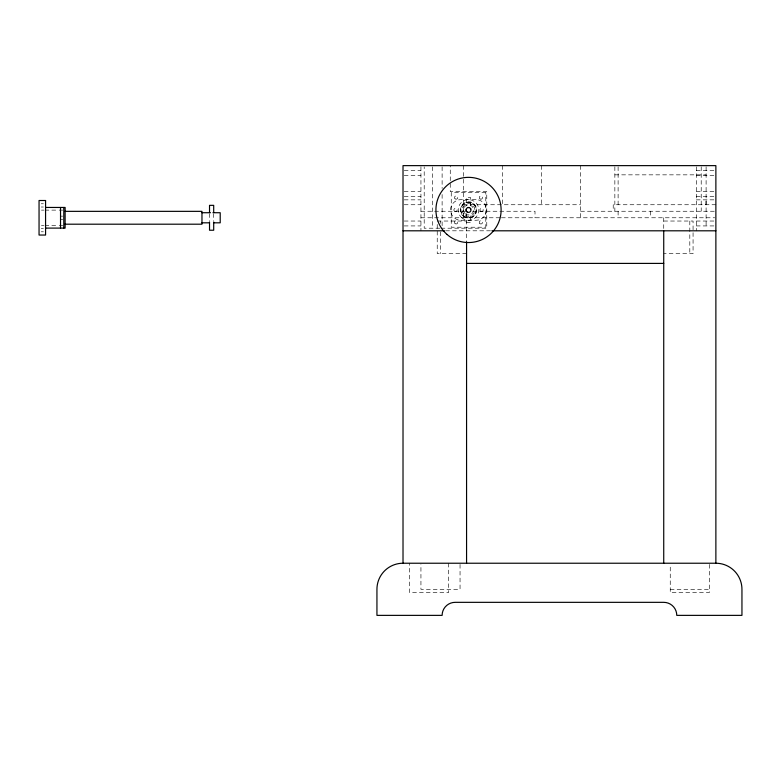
<?xml version="1.0" encoding="UTF-8"?>
<svg xmlns="http://www.w3.org/2000/svg" width="781" height="781" viewBox="0 0 781 781"><rect width="100%" height="100%" fill="white"/><g stroke="black" fill="none" stroke-linecap="round" stroke-linejoin="round"><path stroke-width="0.59" stroke-dasharray="3.9 2.93" d="M705.975 204.739L706.102 199.848M404.207 170.522L420.939 170.522M696.32 170.522L715.874 170.522M614.852 174.846L706.102 174.846M404.207 175.403L420.939 175.403M696.32 175.403L715.874 175.403M404.207 191.696L420.939 191.696M696.32 191.696L715.874 191.696M404.207 196.587L420.939 196.587M696.32 196.587L715.874 196.587M404.207 199.848L420.939 199.848M696.32 199.848L714.791 199.848M41.227 203.763L43.394 203.763M404.207 204.739L420.939 204.739M463.309 204.739L580.625 204.739M715.874 204.739L613.222 204.739L613.222 211.251M41.227 207.014L43.394 207.014M41.422 210.118L43.795 210.118M44.976 210.118L58.009 210.118M59.2 210.118L62.753 210.118M420.939 211.251L466.569 211.251M472.564 211.251L535.005 211.251L535.005 217.772M580.625 211.251L715.874 211.251M60.527 216.142L62.695 216.142M420.939 217.772L500.641 217.772M501.382 217.772L714.732 217.772M60.527 219.402L62.695 219.402M404.207 221.033L420.939 221.033M437.233 221.033L466.569 221.033M663.733 221.033L693.069 221.033L693.069 253.62L663.733 253.62M696.32 221.033L715.874 221.033M466.433 222.409L470.601 222.409L470.601 214.111M41.422 225.436L43.795 225.436M44.976 225.436L58.009 225.436M59.2 225.436L62.753 225.436M404.207 225.924L420.939 225.924M696.32 225.924L714.791 225.924M439.84 228.198L424.2 228.198L424.2 166.831M441.04 228.198L486.768 228.198L486.768 191.696L450.266 191.696L450.266 165.631M41.227 228.53L43.394 228.53M445.619 230.805L490.663 230.805M41.227 231.791L43.394 231.791M466.569 253.62L437.233 253.62L437.233 223.444M670.254 589.304L709.363 589.304M460.409 209.152L460.478 211.28M709.363 564.399L709.363 592.554L670.254 592.554L670.254 564.399M706.102 166.783L706.102 225.924M701.211 166.783L701.211 211.251M696.32 166.812L696.32 230.805M689.808 221.033L689.808 253.62M663.733 217.772L663.733 229.936M650.7 211.251L650.7 217.772M618.113 166.812L618.113 204.739M618.113 211.251L618.113 217.772M614.852 166.783L614.852 211.251M580.625 165.631L580.625 217.772M541.526 165.631L541.526 204.739M502.417 165.631L502.417 204.739M470.601 205.823L470.601 197.525L466.433 197.525L466.433 205.823M466.569 213.428L466.569 241.554M463.309 165.631L463.309 217.772M460.048 564.409L460.048 589.304L420.939 589.304L420.939 564.409M448.636 563.228L448.636 592.554L409.537 592.554L409.537 563.228M442.114 166.831L442.124 188.494M442.114 194.508L442.124 228.198M440.494 221.033L440.494 223.444M440.494 231.898L440.494 253.62M432.342 166.831L432.352 228.198M420.939 166.714L420.939 230.805M213.701 213.643L213.701 220.75M209.523 213.643L209.523 220.75M485.792 192.682L451.252 192.682L451.252 227.222L485.792 227.222L485.792 192.682M476.117 199.653L460.985 199.653A10.299 10.299 0 0 0 450.569 209.894A10.299 10.299 0 0 0 460.868 220.252L476.117 220.252A10.299 10.299 0 0 0 486.417 209.952A10.299 10.299 0 0 0 476.117 199.653M465.31 215.517A6.424 6.424 0 0 0 474.946 209.952A6.424 6.424 0 0 0 465.31 204.388A6.424 6.424 0 0 0 465.31 215.517M465.369 213.935A5.086 5.086 0 0 0 473.55 210.694A5.086 5.086 0 0 0 466.647 205.227A5.086 5.086 0 0 0 465.369 213.935M454.425 211.163A1.63 1.63 0 0 0 457.11 210.294A1.63 1.63 0 0 0 455.02 208.4A1.63 1.63 0 0 0 454.425 211.163M480.774 211.358A1.63 1.63 0 0 0 483.214 209.952A1.63 1.63 0 0 0 480.774 208.537A1.63 1.63 0 0 0 480.774 211.358M463.104 215.371A7.654 7.654 0 0 0 475.922 211.934A7.654 7.654 0 0 0 466.54 202.552A7.654 7.654 0 0 0 463.104 215.371M455.04 198.774A1.63 1.63 0 0 0 457.725 197.905A1.63 1.63 0 0 0 455.635 196.021A1.63 1.63 0 0 0 455.04 198.774M480.09 198.979A1.63 1.63 0 0 0 482.531 197.564A1.63 1.63 0 0 0 480.09 196.158A1.63 1.63 0 0 0 480.09 198.979M454.981 223.483A1.63 1.63 0 0 0 457.705 222.761A1.63 1.63 0 0 0 455.714 220.759A1.63 1.63 0 0 0 454.981 223.483M479.749 223.483A1.63 1.63 0 0 0 482.482 222.761A1.63 1.63 0 0 0 480.481 220.759A1.63 1.63 0 0 0 479.749 223.483M461.63 217.655A10.338 10.338 0 0 0 478.646 212.071A10.338 10.338 0 0 0 465.291 200.131A10.338 10.338 0 0 0 461.63 217.655M464.607 216.727A7.82 7.82 0 0 0 476.342 209.952A7.82 7.82 0 0 0 464.607 203.177A7.82 7.82 0 0 0 464.607 216.727M463.777 216.571A8.152 8.152 0 0 0 476.625 210.753A8.152 8.152 0 0 0 465.154 202.533A8.152 8.152 0 0 0 463.777 216.571"/><path stroke-width="1.17" d="M468.151 207.531L468.785 207.521M45.571 207.453L65.126 207.453L65.126 228.101L45.571 228.101M64.999 211.348L201.967 211.348L201.967 224.196L64.999 224.196M201.967 212.725L210.479 212.725M212.92 212.725L220.213 212.725L220.213 222.819L214.131 222.819M201.967 222.819L209.269 222.819M403.016 230.805L444.409 230.805M491.884 230.805L715.874 230.805M466.569 263.402L663.733 263.402M403.016 563.228L715.874 563.228A26.076 26.076 0 0 1 741.95 589.304L741.95 615.369L676.766 615.369A13.033 13.033 0 0 0 663.733 602.336L455.157 602.336A13.033 13.033 0 0 0 442.124 615.369L376.94 615.369L376.94 589.304A26.076 26.076 0 0 1 403.016 563.228L403.016 165.631L715.874 165.631L715.874 563.228M470.426 208.42L470.758 208.966M466.091 209.689L466.101 210.323M663.733 230.981L663.733 563.228M466.569 241.788L466.569 563.228M213.701 212.461L213.701 205.344L209.523 205.344L209.523 212.461M213.701 221.931L213.701 230.229L209.523 230.229L209.523 221.931M63.788 207.473L63.788 228.072M60.527 207.473L60.527 228.072M45.571 200.502L39.05 200.502L39.05 235.042L45.571 235.042L45.571 200.502M447.025 234.446A32.587 32.587 0 0 0 500.484 216.327A32.587 32.587 0 0 0 458.056 179.083A32.587 32.587 0 0 0 447.025 234.446M467.077 211.924A2.441 2.441 0 0 0 470.953 210.216A2.441 2.441 0 0 0 467.536 207.717A2.441 2.441 0 0 0 467.077 211.924"/></g></svg>
